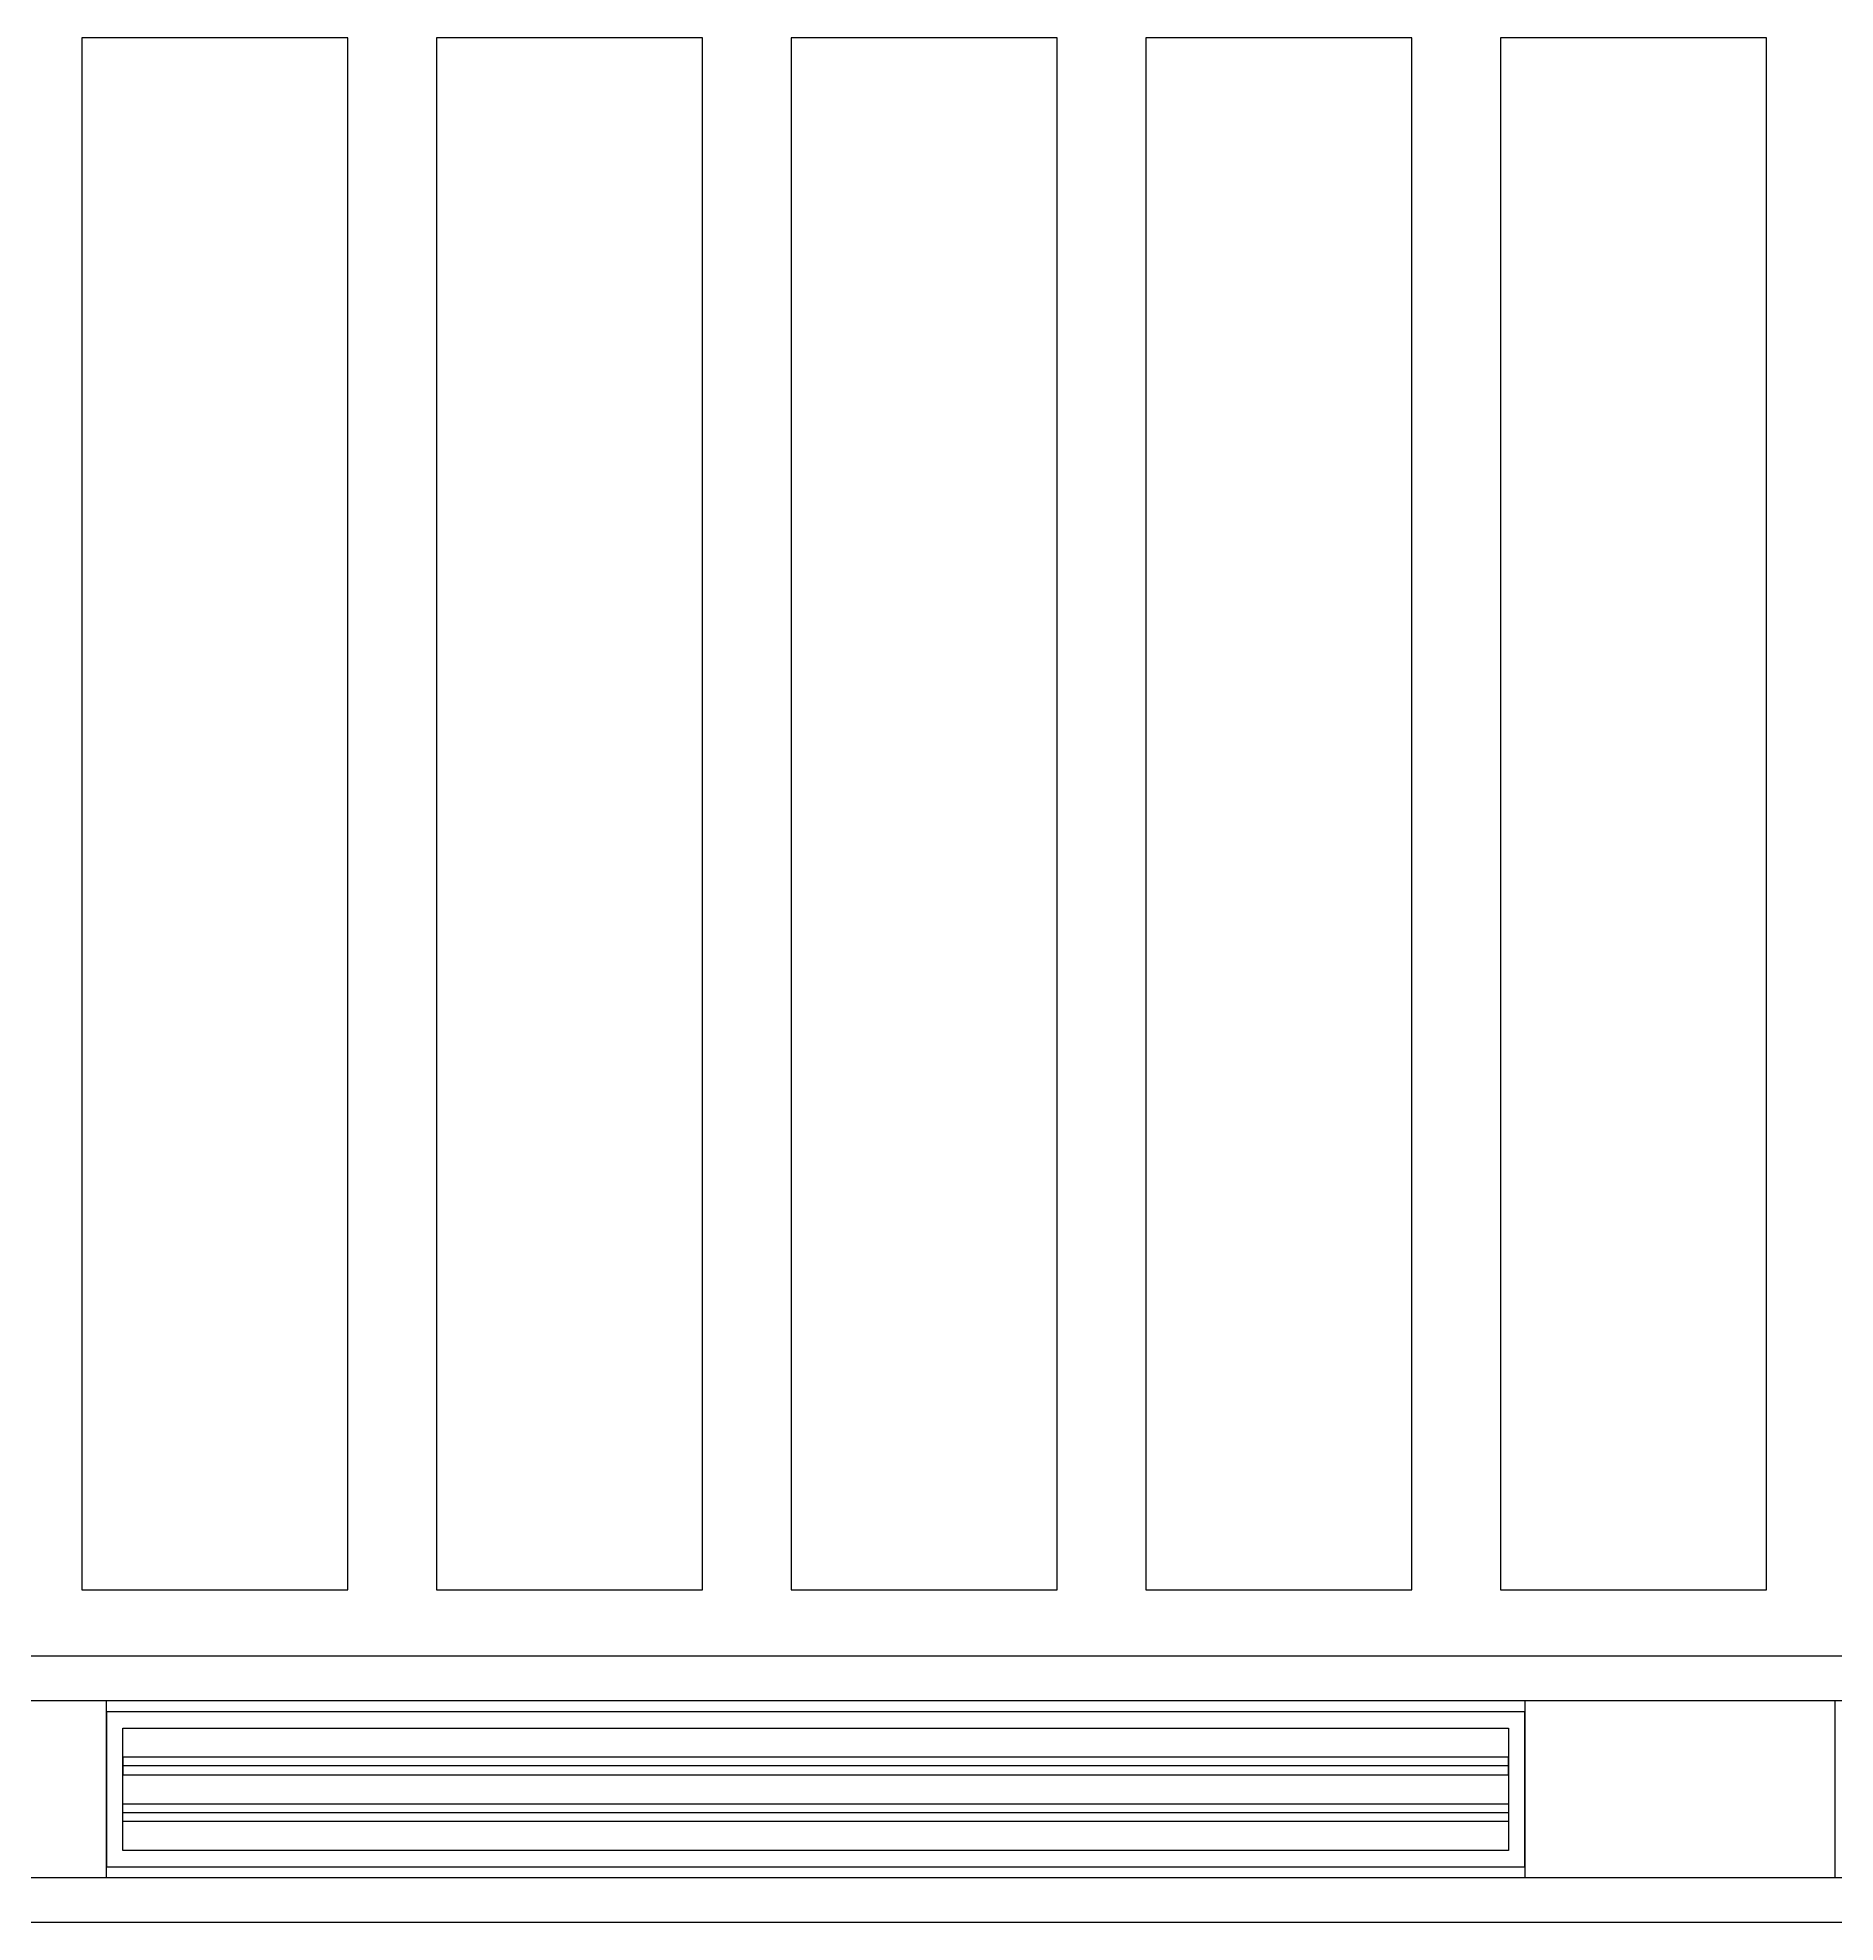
# Model space of a CAD drawing. Header units: millimetres. Extents: x -726012 to -647389, y -20772 to 18805.
# Drawn here: x -682374 to -680346, y 5319 to 7444 of the extents above; entities that cross this region are included whole.
import ezdxf
from ezdxf.enums import TextEntityAlignment as Align
from ezdxf.xclip import XClip

# ---------------------------------------------------------------- set-up
doc = ezdxf.new("R2010")
doc.units = ezdxf.units.MM
doc.header["$XCLIPFRAME"] = 0
for name, color, linetype in [('000 - WIPEOUT', 250, 'Continuous'), ('001 - ASCESSORIES', 251, 'Continuous'), ('A04_TUBE SERIES', 2, 'Continuous'), ('A11_ALU.SOLID SHEET', 2, 'Continuous')]:
    doc.layers.add(name, color=color, linetype=linetype)
doc.layers.add('008 - LIGHTING', color=1, linetype='Continuous', lineweight=9)

# ---------------------------------------------------------------- blocks, each defined once
blk = doc.blocks.new('*U531')
at = {"layer": '001 - ASCESSORIES', "color": 0, "linetype": 'ByBlock'}
blk.add_lwpolyline([(800, 87.5), (-800, 87.5), (-800, -87.5), (800, -87.5)], close=True, dxfattribs=at)
at = {"layer": '001 - ASCESSORIES', "linetype": 'ByBlock'}
for points in [[(-781.5, 69), (781.5, 69), (781.5, -69), (-781.5, -69)], [(781.5, 36.3), (-781.5, 36.3), (-781.5, 16.3), (781.5, 16.3)], [(-781.5, -16.3), (781.5, -16.3), (781.5, -36.3), (-781.5, -36.3)]]:
    blk.add_lwpolyline(points, close=True, dxfattribs=at)
for points in [[(781.5, 26.3), (-781.5, 26.3)], [(-781.5, -26.3), (781.5, -26.3)]]:
    blk.add_lwpolyline(points, dxfattribs=at)
blk = doc.blocks.new('*U529')
blk.add_point((0, 0))
at = {"layer": 'Defpoints', "color": 250}
blk.add_text('AL.SHEET-HAT-TYPE-C', height=7, rotation=270, dxfattribs=at).set_placement((15, 0), align=Align.BOTTOM_CENTER)
blk.add_wipeout([(0, -100), (350, -100), (350, 100), (0, 100)]).dxf.layer = '000 - WIPEOUT'
at = {"layer": 'A11_ALU.SOLID SHEET', "color": 0}
blk.add_lwpolyline([(0, -100), (350, -100), (350, 100), (0, 100)], close=True, dxfattribs=at)
blk = doc.blocks.new('*U548')
blk.add_wipeout([(-25, 0), (25, 0), (25, 81755), (-25, 81755)]).dxf.layer = '000 - WIPEOUT'
at = {"layer": 'A04_TUBE SERIES', "color": 0}
blk.add_lwpolyline([(-25, 0), (25, 0), (25, 81755), (-25, 81755)], close=True, dxfattribs=at)
at = {"layer": 'Defpoints', "color": 250, "flags": 1}
blk.add_attdef('EXTR.OVL-LENGTH_', (-33.1, -9), '', height=5, dxfattribs=at)
blk = doc.blocks.new('*U545')
blk.add_wipeout([(-25, 0), (25, 0), (25, 81755), (-25, 81755)]).dxf.layer = '000 - WIPEOUT'
at = {"layer": 'A04_TUBE SERIES', "color": 0}
blk.add_lwpolyline([(-25, 0), (25, 0), (25, 81755), (-25, 81755)], close=True, dxfattribs=at)
at = {"layer": 'Defpoints', "color": 250, "flags": 1}
blk.add_attdef('EXTR.OVL-LENGTH_', (-33.1, -9), '', height=5, dxfattribs=at)
blk = doc.blocks.new('*U1252')
at = {"color": 3}
for points in [[(-875, -50), (875, -50), (875, -350), (-875, -350)], [(-875, -450), (875, -450), (875, -750), (-875, -750)], [(-875, -850), (875, -850), (875, -1150), (-875, -1150)], [(-875, -1250), (875, -1250), (875, -1550), (-875, -1550)], [(-875, -1650), (875, -1650), (875, -1950), (-875, -1950)]]:
    blk.add_wipeout(points, dxfattribs=at).dxf.layer = '000 - WIPEOUT'
at = {"layer": 'A11_ALU.SOLID SHEET', "color": 0, "linetype": 'ByBlock'}
for points in [[(-875, -350), (875, -350), (875, -50), (-875, -50)], [(-875, -750), (875, -750), (875, -450), (-875, -450)], [(-875, -1150), (875, -1150), (875, -850), (-875, -850)], [(-875, -1550), (875, -1550), (875, -1250), (-875, -1250)], [(-875, -1950), (875, -1950), (875, -1650), (-875, -1650)]]:
    blk.add_lwpolyline(points, close=True, dxfattribs=at)
blk = doc.blocks.new('*U1287')
at = {"layer": 'A11_ALU.SOLID SHEET', "color": 0, "linetype": 'ByBlock', "rotation": 90}
blk.add_blockref('*U1252', (62308.5, 2990), dxfattribs=at)
at = {"layer": 'A11_ALU.SOLID SHEET', "color": 1}
for p in [(62036, 1890), (63986, 1890)]:
    blk.add_blockref('*U529', p, dxfattribs=at)
at = {"layer": '008 - LIGHTING'}
blk.add_blockref('*U531', (63186, 1890), dxfattribs=at)
at = {"layer": 'A04_TUBE SERIES', "color": 0, "linetype": 'ByBlock', "rotation": 270}
for name, p in [('*U548', (21303.5, 2015)), ('*U545', (21303.5, 1765))]:
    blk.add_blockref(name, p, dxfattribs=at)

msp = doc.modelspace()

# ---------------------------------------------------------------- block references
at = {"layer": 'A11_ALU.SOLID SHEET'}
ref = msp.add_blockref('*U1287', (-744682.4, 3579), dxfattribs=at)
XClip(ref).set_block_clipping_path([(22516.8245944298, -23612.0000696909), (92487.8891097467, 7199.9972603897)])

doc.saveas('drawing.dxf')
